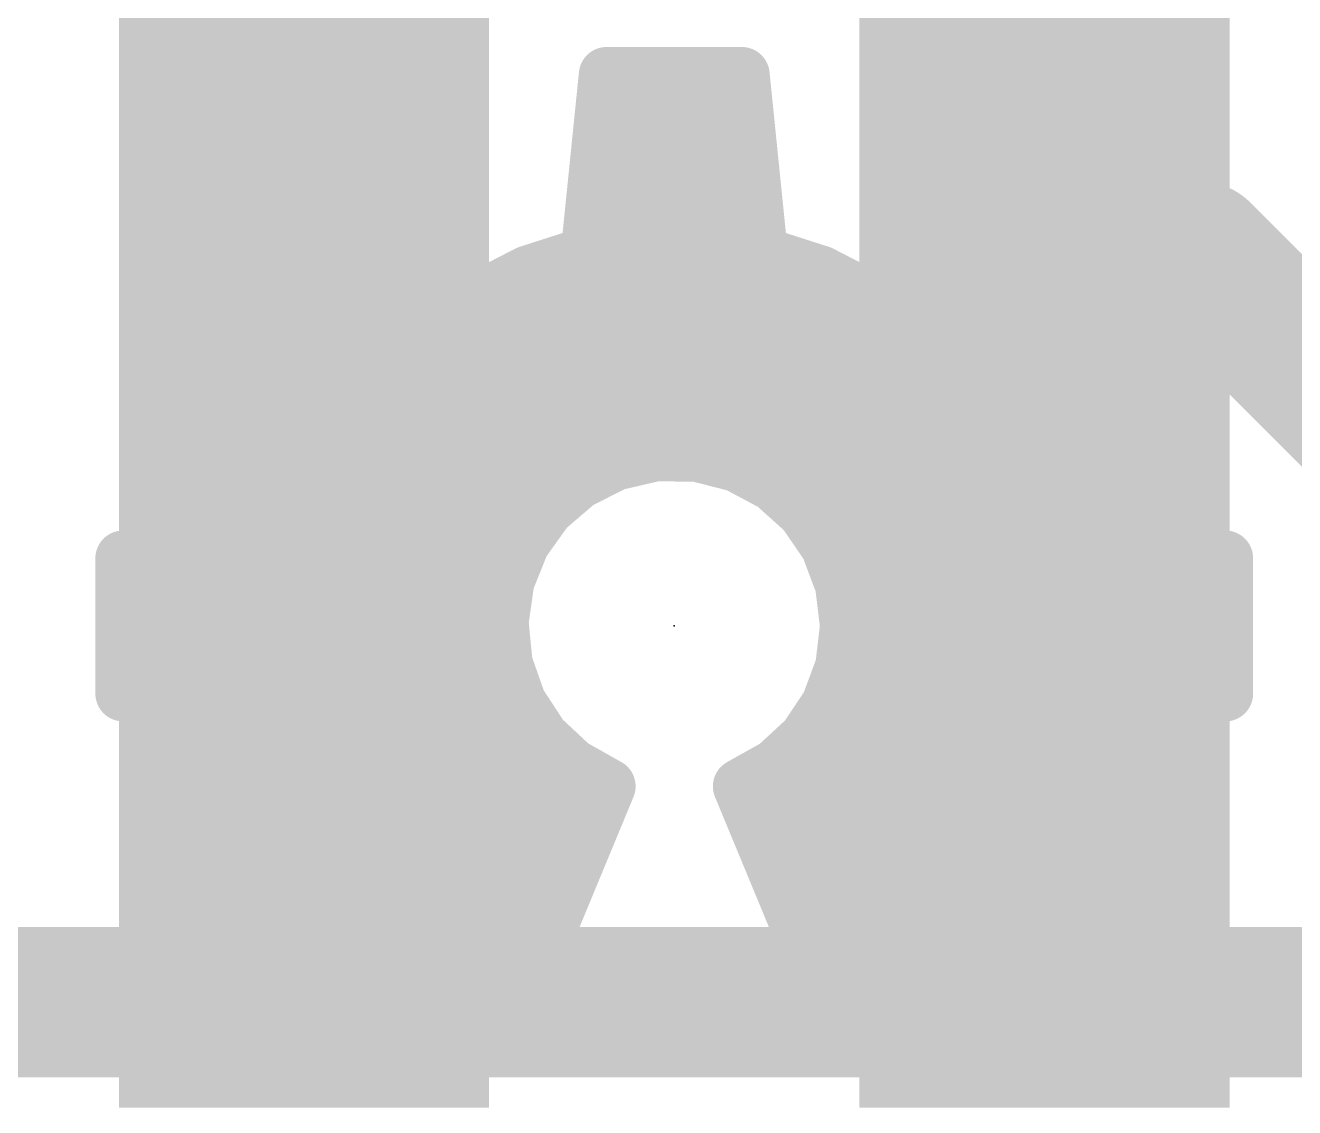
# Model space of a CAD drawing. Extents: x -0.1 to 10.3, y -0.1 to 24.2.
# Drawn here: x 3.327 to 6.756, y 14.32 to 17.243 of the extents above; entities that cross this region are included whole.
import ezdxf

# ---------------------------------------------------------------- set-up
doc = ezdxf.new("R2010")
doc.units = 0
for name, color, linetype in [('1', 12, 'CONTINUOUS'), ('16', 132, 'CONTINUOUS'), ('22', 40, 'CONTINUOUS'), ('24', 53, 'CONTINUOUS')]:
    doc.layers.add(name, color=color, linetype=linetype)

# ---------------------------------------------------------------- blocks, each defined once
blk = doc.blocks.new('RECT')
blk.add_solid([(-0.5, -0.5), (0.5, -0.5), (-0.5, 0.5), (0.5, 0.5)])

msp = doc.modelspace()

# ---------------------------------------------------------------- linework, layer by layer
at = {"layer": '1', "const_width": 0.4064}
for points in [[(6.494, 16.62), (6.08, 16.62)], [(7.493, 15.621), (6.494, 16.62)]]:
    msp.add_lwpolyline(points, dxfattribs=at)
at = {"layer": '1', "const_width": 0.2032}
for points in [[(6.08, 16.7216, 1), (6.08, 16.5184)], [(6.5658, 16.6918, 1), (6.4222, 16.5482)], [(6.494, 16.5184, 1), (6.494, 16.7216)]]:
    msp.add_lwpolyline(points, format="xyb", dxfattribs=at)
at = {"layer": '16', "const_width": 0.4064}
msp.add_lwpolyline([(2.286, 14.605), (7.493, 14.605)], dxfattribs=at)
at = {"layer": '22', "const_width": 0.15}
for points in [[(4.848, 16.6259), (4.8972, 17.1098)], [(4.8972, 17.1098), (5.2628, 17.1098)], [(5.2628, 17.1098), (5.312, 16.6259)], [(4.8962, 17.1), (5.2638, 17.1)], [(4.881, 16.95), (5.279, 16.95)], [(3.898, 16.5445), (4.1565, 16.803)], [(4.1535, 16.8), (4.1602, 16.8)], [(4.1565, 16.803), (4.5335, 16.4956)], [(4.8657, 16.8), (5.2943, 16.8)], [(5.6265, 16.4956), (6.0035, 16.803)], [(5.9998, 16.8), (6.0065, 16.8)], [(6.0035, 16.803), (6.262, 16.5445)], [(4.0035, 16.65), (4.3441, 16.65)], [(4.6853, 16.5738), (4.848, 16.6259)], [(4.8505, 16.65), (5.3095, 16.65)], [(5.312, 16.6259), (5.4747, 16.5738)], [(5.8159, 16.65), (6.1565, 16.65)], [(4.5335, 16.4956), (4.6853, 16.5738)], [(5.4747, 16.5738), (5.6265, 16.4956)], [(4.2054, 16.1675), (3.898, 16.5445)], [(6.262, 16.5445), (5.9546, 16.1675)], [(3.9343, 16.5), (4.5281, 16.5)], [(4.542, 16.5), (5.618, 16.5)], [(5.6319, 16.5), (6.2257, 16.5)], [(4.0566, 16.35), (6.1034, 16.35)], [(4.1789, 16.2), (5.9811, 16.2)], [(4.1272, 16.0157), (4.2054, 16.1675)], [(5.9546, 16.1675), (6.0328, 16.0157)], [(5.029, 16.0868), (4.9198, 16.0614)], [(5.1412, 16.0856), (5.029, 16.0868)], [(5.2499, 16.0578), (5.1412, 16.0856)], [(4.1449, 16.05), (4.8974, 16.05)], [(4.9198, 16.0614), (4.8197, 16.0106)], [(5.3489, 16.0049), (5.2499, 16.0578)], [(5.2645, 16.05), (6.0151, 16.05)], [(4.0751, 15.853), (4.1272, 16.0157)], [(4.8197, 16.0106), (4.7345, 15.9376)], [(6.0328, 16.0157), (6.0849, 15.853)], [(5.4324, 15.93), (5.3489, 16.0049)], [(4.7345, 15.9376), (4.6692, 15.8464)], [(5.4958, 15.8374), (5.4324, 15.93)], [(4.0901, 15.9), (4.7076, 15.9)], [(5.453, 15.9), (6.0699, 15.9)], [(3.5912, 15.8038), (4.0751, 15.853)], [(4.6692, 15.8464), (4.6273, 15.7423)], [(5.5353, 15.7324), (5.4958, 15.8374)], [(6.0849, 15.853), (6.5688, 15.8038)], [(3.5912, 15.4382), (3.5912, 15.8038)], [(6.5688, 15.8038), (6.5688, 15.4382)], [(3.5912, 15.75), (4.6305, 15.75)], [(4.6273, 15.7423), (4.6115, 15.6312)], [(5.5287, 15.75), (6.5688, 15.75)], [(5.5488, 15.621), (5.5353, 15.7324)], [(4.6115, 15.6312), (4.6225, 15.5195)], [(3.5912, 15.6), (4.6145, 15.6)], [(5.5359, 15.5116), (5.5488, 15.621)], [(5.5463, 15.6), (6.5688, 15.6)], [(4.6225, 15.5195), (4.6597, 15.4137)], [(5.4977, 15.4082), (5.5359, 15.5116)], [(3.5912, 15.45), (4.6469, 15.45)], [(4.0751, 15.389), (3.5912, 15.4382)], [(5.5131, 15.45), (6.5688, 15.45)], [(6.5688, 15.4382), (6.0849, 15.389)], [(4.1272, 15.2263), (4.0751, 15.389)], [(4.6597, 15.4137), (4.721, 15.3197)], [(5.4365, 15.3165), (5.4977, 15.4082)], [(6.0849, 15.389), (6.0328, 15.2263)], [(4.1036, 15.3), (4.742, 15.3)], [(4.721, 15.3197), (4.8028, 15.243)], [(5.3556, 15.2417), (5.4365, 15.3165)], [(5.4186, 15.3), (6.0564, 15.3)], [(4.2054, 15.0745), (4.1272, 15.2263)], [(4.8028, 15.243), (4.9006, 15.1879)], [(5.2594, 15.1879), (5.3556, 15.2417)], [(6.0328, 15.2263), (5.9546, 15.0745)], [(4.9006, 15.1879), (4.6853, 14.6682)], [(5.4747, 14.6682), (5.2594, 15.1879)], [(4.1665, 15.15), (4.8849, 15.15)], [(5.2751, 15.15), (5.9935, 15.15)], [(3.898, 14.6975), (4.2054, 15.0745)], [(5.9546, 15.0745), (6.262, 14.6975)], [(4.1447, 15), (4.8228, 15)], [(5.3372, 15), (6.0153, 15)], [(4.0223, 14.85), (4.7606, 14.85)], [(5.3994, 14.85), (6.1377, 14.85)], [(4.5335, 14.7464), (4.1565, 14.439)], [(4.6853, 14.6682), (4.5335, 14.7464)], [(5.6265, 14.7464), (5.4747, 14.6682)], [(6.0035, 14.439), (5.6265, 14.7464)], [(4.1565, 14.439), (3.898, 14.6975)], [(3.9, 14.7), (4.4766, 14.7)], [(4.6236, 14.7), (4.6985, 14.7)], [(5.4615, 14.7), (5.5364, 14.7)], [(5.6834, 14.7), (6.26, 14.7)], [(6.262, 14.6975), (6.0035, 14.439)], [(4.0455, 14.55), (4.2926, 14.55)], [(5.8674, 14.55), (6.1145, 14.55)]]:
    msp.add_lwpolyline(points, dxfattribs=at)
at = {"layer": '22', "const_width": 0.075}
for points in [[(4.8972, 17.1473, 1), (4.8972, 17.0723)], [(4.9345, 17.106, 1), (4.8599, 17.1136)], [(5.3001, 17.1136, 1), (5.2255, 17.106)], [(5.2628, 17.0723, 1), (5.2628, 17.1473)], [(4.8962, 17.1375, 1), (4.8962, 17.0625)], [(5.2638, 17.0625, 1), (5.2638, 17.1375)], [(4.881, 16.9875, 1), (4.881, 16.9125)], [(5.279, 16.9125, 1), (5.279, 16.9875)], [(4.1535, 16.8375, 1), (4.1535, 16.7625)], [(4.1802, 16.8321, 1), (4.1328, 16.7739)], [(4.183, 16.7765, 1), (4.13, 16.8295)], [(4.1602, 16.7625, 1), (4.1602, 16.8375)], [(4.8657, 16.8375, 1), (4.8657, 16.7625)], [(5.2943, 16.7625, 1), (5.2943, 16.8375)], [(5.9998, 16.8375, 1), (5.9998, 16.7625)], [(6.03, 16.8295, 1), (5.977, 16.7765)], [(6.0272, 16.7739, 1), (5.9798, 16.8321)], [(6.0065, 16.7625, 1), (6.0065, 16.8375)], [(4.0035, 16.6875, 1), (4.0035, 16.6125)], [(4.3441, 16.6125, 1), (4.3441, 16.6875)], [(4.8505, 16.6875, 1), (4.8505, 16.6125)], [(4.8594, 16.5902, 1), (4.8366, 16.6616)], [(5.3234, 16.6616, 1), (5.3006, 16.5902)], [(5.3095, 16.6125, 1), (5.3095, 16.6875)], [(5.8159, 16.6875, 1), (5.8159, 16.6125)], [(6.1565, 16.6125, 1), (6.1565, 16.6875)], [(4.8107, 16.6297, 1), (4.8853, 16.6221)], [(5.2747, 16.6221, 1), (5.3493, 16.6297)], [(4.6739, 16.6095, 1), (4.6968, 16.5381)], [(4.7025, 16.5405, 1), (4.6682, 16.6072)], [(5.4918, 16.6072, 1), (5.4575, 16.5405)], [(5.4632, 16.5381, 1), (5.4861, 16.6095)], [(3.9271, 16.5682, 1), (3.8689, 16.5208)], [(3.8715, 16.571, 1), (3.9245, 16.518)], [(6.2911, 16.5208, 1), (6.2329, 16.5682)], [(6.2355, 16.518, 1), (6.2885, 16.571)], [(3.9343, 16.5375, 1), (3.9343, 16.4625)], [(4.5163, 16.5289, 1), (4.5507, 16.4623)], [(4.542, 16.5375, 1), (4.542, 16.4625)], [(4.5098, 16.4665, 1), (4.5572, 16.5247)], [(4.5281, 16.4625, 1), (4.5281, 16.5375)], [(5.6028, 16.5247, 1), (5.6502, 16.4665)], [(5.6319, 16.5375, 1), (5.6319, 16.4625)], [(5.6093, 16.4623, 1), (5.6437, 16.5289)], [(5.618, 16.4625, 1), (5.618, 16.5375)], [(6.2257, 16.4625, 1), (6.2257, 16.5375)], [(4.0566, 16.3875, 1), (4.0566, 16.3125)], [(6.1034, 16.3125, 1), (6.1034, 16.3875)], [(4.1789, 16.2375, 1), (4.1789, 16.1625)], [(5.9811, 16.1625, 1), (5.9811, 16.2375)], [(4.2387, 16.1503, 1), (4.1721, 16.1847)], [(4.1763, 16.1438, 1), (4.2345, 16.1912)], [(5.9879, 16.1847, 1), (5.9213, 16.1503)], [(5.9255, 16.1912, 1), (5.9837, 16.1438)], [(5.0294, 16.1243, 1), (5.0286, 16.0493)], [(5.0375, 16.0503, 1), (5.0205, 16.1234)], [(5.1505, 16.1219, 1), (5.1319, 16.0493)], [(5.1408, 16.0481, 1), (5.1416, 16.1231)], [(4.1449, 16.0875, 1), (4.1449, 16.0125)], [(4.9112, 16.0979, 1), (4.9283, 16.0248)], [(4.8974, 16.0125, 1), (4.8974, 16.0875)], [(4.9367, 16.0279, 1), (4.9028, 16.0948)], [(5.2676, 16.0908, 1), (5.2322, 16.0247)], [(5.2645, 16.0875, 1), (5.2645, 16.0125)], [(5.2406, 16.0214, 1), (5.2592, 16.0941)], [(6.0151, 16.0125, 1), (6.0151, 16.0875)], [(4.1629, 16.0042, 1), (4.0915, 16.0271)], [(4.8027, 16.0441, 1), (4.8366, 15.9772)], [(4.8441, 15.9822, 1), (4.7953, 16.0391)], [(6.0685, 16.0271, 1), (5.9971, 16.0042)], [(4.0938, 16.0328, 1), (4.1605, 15.9985)], [(5.3739, 16.0328, 1), (5.3239, 15.977)], [(5.3312, 15.9718, 1), (5.3666, 16.038)], [(5.9995, 15.9985, 1), (6.0662, 16.0328)], [(4.765, 15.9157, 1), (4.704, 15.9594)], [(4.7101, 15.966, 1), (4.7589, 15.9091)], [(5.4634, 15.9512, 1), (5.4015, 15.9088)], [(5.4074, 15.9021, 1), (5.4575, 15.9579)], [(4.0901, 15.9375, 1), (4.0901, 15.8625)], [(4.7076, 15.8625, 1), (4.7076, 15.9375)], [(5.453, 15.9375, 1), (5.453, 15.8625)], [(6.0699, 15.8625, 1), (6.0699, 15.9375)], [(4.0789, 15.8157, 1), (4.0713, 15.8903)], [(4.7039, 15.8324, 1), (4.6344, 15.8604)], [(5.5309, 15.8506, 1), (5.4607, 15.8242)], [(6.0887, 15.8903, 1), (6.0811, 15.8157)], [(3.6287, 15.8038, 1), (3.5537, 15.8038)], [(3.5874, 15.8411, 1), (3.595, 15.7665)], [(4.0394, 15.8644, 1), (4.1108, 15.8416)], [(4.6387, 15.8682, 1), (4.6996, 15.8245)], [(5.4649, 15.8162, 1), (5.5268, 15.8586)], [(6.0492, 15.8416, 1), (6.1206, 15.8644)], [(6.6063, 15.8038, 1), (6.5313, 15.8038)], [(6.565, 15.7665, 1), (6.5726, 15.8411)], [(3.5912, 15.7875, 1), (3.5912, 15.7125)], [(4.6645, 15.737, 1), (4.5902, 15.7476)], [(4.6305, 15.7125, 1), (4.6305, 15.7875)], [(5.5287, 15.7875, 1), (5.5287, 15.7125)], [(5.5726, 15.7369, 1), (5.4981, 15.7279)], [(6.5688, 15.7125, 1), (6.5688, 15.7875)], [(4.5925, 15.7562, 1), (4.6621, 15.7283)], [(5.5003, 15.7192, 1), (5.5704, 15.7456)], [(4.6488, 15.6348, 1), (4.5741, 15.6275)], [(3.5912, 15.6375, 1), (3.5912, 15.5625)], [(4.5743, 15.6365, 1), (4.6486, 15.6259)], [(4.6145, 15.5625, 1), (4.6145, 15.6375)], [(5.5463, 15.6375, 1), (5.5463, 15.5625)], [(5.586, 15.6166, 1), (5.5116, 15.6254)], [(6.5688, 15.5625, 1), (6.5688, 15.6375)], [(5.5116, 15.6165, 1), (5.586, 15.6255)], [(4.6578, 15.532, 1), (4.5871, 15.5071)], [(5.571, 15.4986, 1), (5.5007, 15.5245)], [(4.5851, 15.5158, 1), (4.6598, 15.5232)], [(5.4986, 15.516, 1), (5.5731, 15.5072)], [(3.5912, 15.4875, 1), (3.5912, 15.4125)], [(3.595, 15.4755, 1), (3.5874, 15.4009)], [(4.6469, 15.4125, 1), (4.6469, 15.4875)], [(5.5131, 15.4875, 1), (5.5131, 15.4125)], [(6.5726, 15.4009, 1), (6.565, 15.4755)], [(6.5688, 15.4125, 1), (6.5688, 15.4875)], [(3.5537, 15.4382, 1), (3.6287, 15.4382)], [(4.1108, 15.4004, 1), (4.0394, 15.3776)], [(4.0713, 15.3517, 1), (4.0789, 15.4263)], [(4.6911, 15.4341, 1), (4.6282, 15.3932)], [(5.5289, 15.3873, 1), (5.4665, 15.429)], [(6.0811, 15.4263, 1), (6.0887, 15.3517)], [(6.1206, 15.3776, 1), (6.0492, 15.4004)], [(6.5313, 15.4382, 1), (6.6063, 15.4382)], [(4.6243, 15.4012, 1), (4.695, 15.4261)], [(5.4625, 15.4211, 1), (5.5329, 15.3952)], [(4.1036, 15.3375, 1), (4.1036, 15.2625)], [(4.7466, 15.347, 1), (4.6953, 15.2923)], [(4.6895, 15.2992, 1), (4.7524, 15.3402)], [(4.742, 15.2625, 1), (4.742, 15.3375)], [(5.4186, 15.3375, 1), (5.4186, 15.2625)], [(5.4053, 15.3374, 1), (5.4677, 15.2957)], [(5.4619, 15.289, 1), (5.411, 15.3441)], [(6.0564, 15.2625, 1), (6.0564, 15.3375)], [(4.1605, 15.2435, 1), (4.0938, 15.2092)], [(4.8212, 15.2756, 1), (4.7844, 15.2103)], [(4.7772, 15.2156, 1), (4.8285, 15.2703)], [(5.3301, 15.2693, 1), (5.381, 15.2142)], [(5.3739, 15.209, 1), (5.3372, 15.2745)], [(6.0662, 15.2092, 1), (5.9995, 15.2435)], [(4.0915, 15.2149, 1), (4.1629, 15.2378)], [(4.9352, 15.1735, 1), (4.866, 15.2023)], [(4.8822, 15.1552, 1), (4.919, 15.2206)], [(5.294, 15.2023, 1), (5.2248, 15.1735)], [(5.2411, 15.2206, 1), (5.2777, 15.1552)], [(5.9971, 15.2378, 1), (6.0685, 15.2149)], [(4.1665, 15.1875, 1), (4.1665, 15.1125)], [(4.8849, 15.1125, 1), (4.8849, 15.1875)], [(5.2751, 15.1875, 1), (5.2751, 15.1125)], [(5.9935, 15.1125, 1), (5.9935, 15.1875)], [(4.1721, 15.0573, 1), (4.2387, 15.0917)], [(4.2345, 15.0508, 1), (4.1763, 15.0982)], [(5.9837, 15.0982, 1), (5.9255, 15.0508)], [(5.9213, 15.0917, 1), (5.9879, 15.0573)], [(4.1447, 15.0375, 1), (4.1447, 14.9625)], [(4.8228, 14.9625, 1), (4.8228, 15.0375)], [(5.3372, 15.0375, 1), (5.3372, 14.9625)], [(6.0153, 14.9625, 1), (6.0153, 15.0375)], [(4.0223, 14.8875, 1), (4.0223, 14.8125)], [(4.7606, 14.8125, 1), (4.7606, 14.8875)], [(5.3994, 14.8875, 1), (5.3994, 14.8125)], [(6.1377, 14.8125, 1), (6.1377, 14.8875)], [(4.5507, 14.7797, 1), (4.5163, 14.7131)], [(4.5572, 14.7173, 1), (4.5098, 14.7755)], [(5.6502, 14.7755, 1), (5.6028, 14.7173)], [(5.6437, 14.7131, 1), (5.6093, 14.7797)], [(3.9245, 14.724, 1), (3.8715, 14.671)], [(3.8689, 14.7212, 1), (3.9271, 14.6738)], [(3.9, 14.7375, 1), (3.9, 14.6625)], [(4.4766, 14.6625, 1), (4.4766, 14.7375)], [(4.6236, 14.7375, 1), (4.6236, 14.6625)], [(4.6985, 14.6625, 1), (4.6985, 14.7375)], [(5.4615, 14.7375, 1), (5.4615, 14.6625)], [(5.5364, 14.6625, 1), (5.5364, 14.7375)], [(5.6834, 14.7375, 1), (5.6834, 14.6625)], [(6.2329, 14.6738, 1), (6.2911, 14.7212)], [(6.2885, 14.671, 1), (6.2355, 14.724)], [(6.26, 14.6625, 1), (6.26, 14.7375)], [(4.6507, 14.6826, 1), (4.7199, 14.6538)], [(4.6681, 14.6349, 1), (4.7025, 14.7015)], [(5.4575, 14.7015, 1), (5.4919, 14.6349)], [(5.4401, 14.6538, 1), (5.5093, 14.6826)], [(4.0455, 14.5875, 1), (4.0455, 14.5125)], [(4.2926, 14.5125, 1), (4.2926, 14.5875)], [(5.8674, 14.5875, 1), (5.8674, 14.5125)], [(6.1145, 14.5125, 1), (6.1145, 14.5875)], [(4.1328, 14.4681, 1), (4.1802, 14.4099)], [(5.9798, 14.4099, 1), (6.0272, 14.4681)], [(4.13, 14.4125, 1), (4.183, 14.4655)], [(5.977, 14.4655, 1), (6.03, 14.4125)]]:
    msp.add_lwpolyline(points, format="xyb", dxfattribs=at)
at = {"layer": '24'}
msp.add_point((5.08, 15.621), dxfattribs=at)

# ---------------------------------------------------------------- block references
at = {"layer": '1', "yscale": 4.6}
for p in [(4.08, 16.62), (6.08, 16.62)]:
    msp.add_blockref('RECT', p, dxfattribs=at)

doc.saveas('drawing.dxf')
